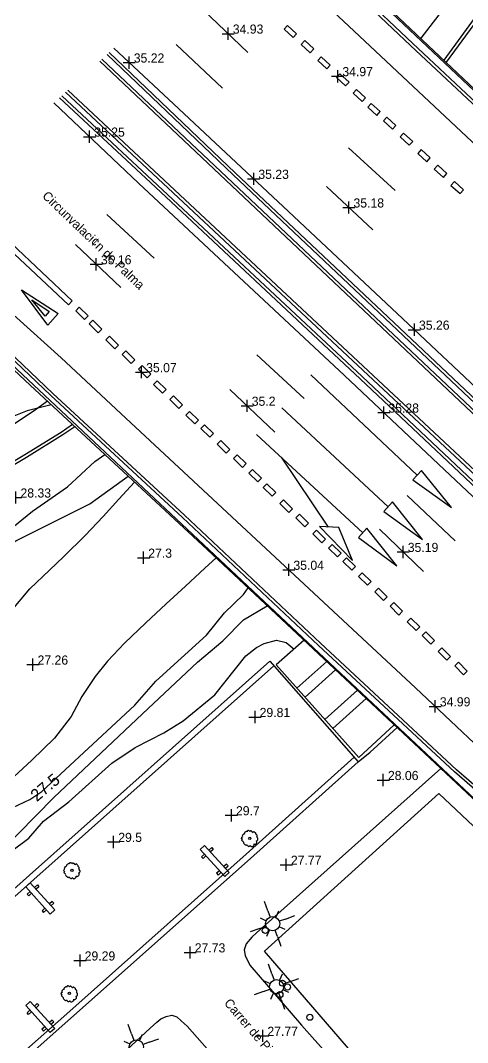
# Model space of a CAD drawing. Extents: x 471511 to 473316, y 4381952 to 4383346.
# Drawn here: x 471557.1 to 471593.8, y 4381994.4 to 4382078.2 of the extents above; entities that cross this region are included whole.
import ezdxf
from ezdxf.enums import TextEntityAlignment as Align

# ---------------------------------------------------------------- set-up
doc = ezdxf.new("R2010")
doc.units = 0
doc.header["$LTSCALE"] = 4
doc.header["$MEASUREMENT"] = 0
doc.header["$PDMODE"] = 2
doc.header["$PDSIZE"] = 0.5
doc.layers.get('0').update_dxf_attribs({"linetype": 'CONTINUOUS'})
for name, color, linetype in [('100', 31, 'CONTINUOUS'), ('101', 34, 'CONTINUOUS'), ('200', 242, 'CONTINUOUS'), ('206', 252, 'CONTINUOUS'), ('222', 7, 'CONTINUOUS'), ('230', 7, 'CONTINUOUS'), ('241', 12, 'CONTINUOUS'), ('247', 12, 'CONTINUOUS'), ('290', 253, 'CONTINUOUS'), ('293', 7, 'CONTINUOUS'), ('400', 7, 'CONTINUOUS'), ('411', 12, 'CONTINUOUS'), ('413', 252, 'CONTINUOUS'), ('451', 5, 'CONTINUOUS'), ('7101', 7, 'CONTINUOUS'), ('7107', 41, 'CONTINUOUS'), ('7400', 2, 'CONTINUOUS'), ('7434', 32, 'CONTINUOUS'), ('7440', 7, 'CONTINUOUS'), ('7515', 53, 'CONTINUOUS'), ('8405', 7, 'CONTINUOUS')]:
    doc.layers.add(name, color=color, linetype=linetype)

# ---------------------------------------------------------------- blocks, each defined once
blk = doc.blocks.new('ARBOL')
at = {"color": 3}
for p, q in [((-1.26, 0.07), (-1.27, -0.01)), ((-1.23, 0.15), (-1.26, 0.07)), ((-1.17, 0.24), (-1.23, 0.15)), ((-1.18, 0.48), (-1.21, 0.39)), ((-1.21, 0.39), (-1.2, 0.31)), ((-1.2, 0.31), (-1.16, 0.22)), ((-1.11, 0.55), (-1.18, 0.48)), ((-1.03, 0.59), (-1.11, 0.55)), ((-1.01, 0.67), (-1.03, 0.59)), ((-0.96, 0.76), (-1.01, 0.67)), ((-0.92, 0.97), (-0.96, 0.88)), ((-0.96, 0.88), (-0.96, 0.7)), ((-0.85, 1.04), (-0.92, 0.97)), ((-0.77, 1.08), (-0.85, 1.04)), ((-0.7, 1.09), (-0.77, 1.08)), ((-0.5, 1.09), (-0.7, 1.09)), ((-0.49, 1.11), (-0.5, 1.08)), ((-0.46, 1.23), (-0.49, 1.11)), ((-0.38, 1.32), (-0.46, 1.23)), ((-0.31, 1.35), (-0.38, 1.32)), ((-0.23, 1.36), (-0.31, 1.35)), ((-0.11, 1.36), (-0.23, 1.36)), ((0, 1.35), (-0.11, 1.36)), ((0.07, 1.26), (0, 1.35)), ((0.12, 1.18), (0.07, 1.26)), ((0.17, 1.25), (0.12, 1.16)), ((0.12, 1.16), (0.12, 1.16)), ((0.24, 1.31), (0.17, 1.25)), ((0.32, 1.32), (0.24, 1.31)), ((0.39, 1.31), (0.32, 1.32)), ((0.55, 1.31), (0.39, 1.31)), ((0.62, 1.26), (0.55, 1.31)), ((0.7, 1.22), (0.62, 1.26)), ((0.76, 1.14), (0.7, 1.22)), ((0.77, 0.97), (0.7, 0.98)), ((0.77, 1.05), (0.76, 1.14)), ((0.77, 0.97), (0.77, 1.05)), ((0.86, 0.95), (0.77, 0.97)), ((0.96, 0.93), (0.86, 0.95)), ((1.03, 0.87), (0.96, 0.93)), ((1.07, 0.79), (1.03, 0.87)), ((1.08, 0.7), (1.07, 0.79)), ((1.1, 0.49), (1.07, 0.51)), ((1.08, 0.6), (1.08, 0.7)), ((1.09, 0.52), (1.08, 0.6)), ((1.17, 0.48), (1.1, 0.49)), ((1.25, 0.41), (1.17, 0.48)), ((1.29, 0.32), (1.25, 0.41)), ((1.3, 0.24), (1.29, 0.32)), ((1.3, 0.15), (1.3, 0.24)), ((1.31, 0.06), (1.3, 0.15)), ((1.31, -0.03), (1.31, 0.06)), ((-1.27, -0.01), (-1.26, -0.13)), ((-1.26, -0.13), (-1.26, -0.21)), ((-1.26, -0.21), (-1.23, -0.3)), ((-1.23, -0.3), (-1.16, -0.32)), ((-1.16, -0.32), (-1.08, -0.34)), ((-1.08, -0.34), (-1.01, -0.35)), ((-1.01, -0.35), (-0.95, -0.35)), ((-0.96, -0.38), (-1.01, -0.49)), ((-1.01, -0.49), (-1, -0.58)), ((-1, -0.58), (-0.96, -0.66)), ((-0.96, -0.66), (-0.96, -0.74)), ((-0.96, -0.74), (-0.88, -0.8)), ((-0.88, -0.8), (-0.8, -0.81)), ((-0.8, -0.81), (-0.72, -0.81)), ((-0.76, -0.81), (-0.75, -0.9)), ((-0.75, -0.9), (-0.73, -0.98)), ((-0.73, -0.98), (-0.68, -1.07)), ((-0.68, -1.07), (-0.61, -1.15)), ((-0.61, -1.15), (-0.53, -1.14)), ((-0.53, -1.14), (-0.45, -1.12)), ((-0.45, -1.12), (-0.37, -1.07)), ((-0.37, -1.05), (-0.37, -1.15)), ((-0.37, -1.15), (-0.27, -1.21)), ((-0.27, -1.21), (-0.19, -1.22)), ((-0.19, -1.22), (-0.07, -1.22)), ((-0.07, -1.22), (0.01, -1.25)), ((0.01, -1.25), (0.08, -1.22)), ((0.08, -1.22), (0.16, -1.16)), ((0.16, -1.16), (0.18, -1.08)), ((0.18, -1.11), (0.25, -1.15)), ((0.25, -1.15), (0.32, -1.16)), ((0.32, -1.16), (0.4, -1.16)), ((0.4, -1.16), (0.47, -1.18)), ((0.47, -1.18), (0.55, -1.16)), ((0.55, -1.16), (0.62, -1.14)), ((0.62, -1.14), (0.7, -1.09)), ((0.7, -1.09), (0.75, -0.93)), ((0.78, -0.99), (0.74, -0.96)), ((0.85, -0.98), (0.78, -0.99)), ((0.93, -0.93), (0.85, -0.98)), ((1.02, -0.92), (0.93, -0.93)), ((1.06, -0.69), (0.98, -0.69)), ((1.06, -0.85), (1.02, -0.92)), ((1.03, -0.69), (1.05, -0.77)), ((1.05, -0.77), (1.06, -0.85)), ((1.13, -0.65), (1.06, -0.69)), ((1.2, -0.61), (1.13, -0.65)), ((1.2, -0.21), (1.27, -0.14)), ((1.2, -0.6), (1.21, -0.59)), ((1.22, -0.31), (1.21, -0.23)), ((1.21, -0.41), (1.22, -0.31)), ((1.21, -0.51), (1.21, -0.41)), ((1.21, -0.59), (1.21, -0.51)), ((1.27, -0.14), (1.31, -0.03))]:
    blk.add_line(p, q, dxfattribs=at)
at = {"color": 25}
blk.add_circle((0, 0), 0.19, dxfattribs=at)
blk = doc.blocks.new('FAROLA')
at = {"color": 7}
for p, q in [((0.43, 1.04), (0.75, 1.8)), ((-0.43, 1.04), (-0.22, 0.54)), ((0.43, 1.04), (0.22, 0.54)), ((-1.04, 0.43), (-1.8, 0.75)), ((-1.04, 0.43), (-0.54, 0.22)), ((1.04, 0.43), (0.54, 0.22)), ((-1.04, -0.43), (-0.54, -0.22)), ((-0.43, -1.04), (-0.22, -0.54)), ((0.43, -1.04), (0.22, -0.54)), ((1.04, -0.43), (0.54, -0.22)), ((1.04, -0.43), (1.8, -0.75)), ((-0.43, -1.04), (-0.75, -1.8))]:
    blk.add_line(p, q, dxfattribs=at)
blk.add_circle((0, 0), 0.58, dxfattribs=at)
blk = doc.blocks.new('MOJON')
blk.add_circle((0, 0), 0.25)
blk = doc.blocks.new('BANCO')
at = {"color": 7}
for p, q in [((-0.25, 1.03), (-0.56, 1.03)), ((-0.56, 1.03), (-0.56, 0.84)), ((-0.56, 0.84), (-0.25, 0.84)), ((-0.25, -1.5), (-0.25, 1.5)), ((-0.25, 1.5), (0.25, 1.5)), ((0.25, 1.5), (0.25, -1.5)), ((0.57, 1.03), (0.25, 1.03)), ((0.25, 0.84), (0.57, 0.84)), ((0.57, 0.84), (0.57, 1.03)), ((-0.56, -0.98), (-0.56, -0.79)), ((-0.56, -0.79), (-0.25, -0.79)), ((0.25, -0.79), (0.57, -0.79)), ((0.57, -0.79), (0.57, -0.98)), ((-0.25, -0.98), (-0.56, -0.98)), ((0.25, -1.5), (-0.25, -1.5)), ((0.57, -0.98), (0.25, -0.98))]:
    blk.add_line(p, q, dxfattribs=at)
blk = doc.blocks.new('COTA')
at = {"color": 7}
blk.add_point((0, 0), dxfattribs=at)

msp = doc.modelspace()

# ---------------------------------------------------------------- linework, layer by layer
at = {"layer": '100'}
for points, elevation in [([(471559.653, 4382046.691), (471557.669, 4382046.197), (471555.905, 4382045.473), (471547.815, 4382040.903), (471542.411, 4382038.425), (471537.379, 4382036.59), (471528.043, 4382033.934), (471522.678, 4382032.694), (471516.398, 4382031.948)], 28.5), ([(471525.909, 4382010.143), (471530.235, 4382013.99), (471533.551, 4382016.484), (471538.656, 4382021.152), (471545.635, 4382027.038), (471556.069, 4382036.301), (471558.122, 4382037.958), (471561, 4382039.968), (471563.246, 4382042.048), (471564.047, 4382042.622)], 28), ([(471538.729, 4381995.105), (471542.252, 4381998.425), (471544.999, 4382001.71), (471548.427, 4382004.157), (471551.241, 4382006.711), (471553.423, 4382008.134), (471556.94, 4382011.499), (471559.852, 4382014.461), (471567.143, 4382021.326), (471571.655, 4382025.561), (471573.748, 4382027.326), (471575.446, 4382029.046), (471577.401, 4382030.201)], 28), ([(471540.637, 4381994.501), (471542.557, 4381996.372), (471544.418, 4381999.017), (471545.579, 4382000.401), (471548.858, 4382002.807), (471551.048, 4382005.56), (471553.159, 4382007.163), (471554.782, 4382008.888), (471557.801, 4382011.147), (471559.015, 4382012.523), (471561.109, 4382014.118), (471564.616, 4382017.287), (471566.546, 4382018.578), (471568.89, 4382019.784), (471570.476, 4382020.756), (471573.086, 4382022.888), (471575.649, 4382026.094), (471576.506, 4382026.785), (471577.142, 4382027.1), (471578.162, 4382027.374), (471578.936, 4382027.2), (471579.592, 4382026.649)], 28.5)]:
    msp.add_lwpolyline(points, dxfattribs=dict(at, elevation=elevation))
at = {"layer": '101', "elevation": 27.5}
for points in [[(471526.871, 4382009.122), (471539.298, 4382020.328), (471541.537, 4382022.18), (471546.591, 4382026.954), (471552.889, 4382032.76), (471555.169, 4382034.596), (471556.747, 4382035.54), (471562.818, 4382038.573), (471565.974, 4382040.837)], [(471537.311, 4381998.034), (471538.202, 4381998.37), (471538.827, 4381998.782), (471544.389, 4382003.837), (471547.248, 4382005.767), (471549.857, 4382008.407), (471554.075, 4382012.223), (471555.086, 4382012.933), (471556.492, 4382013.661), (471557.904, 4382014.316), (471558.88, 4382014.962), (471566.524, 4382022.043), (471568.233, 4382024.018), (471572.393, 4382027.8), (471573.882, 4382029.612), (471575.457, 4382031.133), (471575.817, 4382031.685)]]:
    msp.add_lwpolyline(points, dxfattribs=at)
at = {"layer": '200'}
msp.add_polyline3d([(471624.432, 4382130.134, 28.154), (471623.691, 4382128.494, 28.171), (471620.821, 4382122.422, 28.053), (471616.113, 4382113.354, 28.275), (471611.057, 4382103.983, 28.231), (471608.283, 4382099.07, 28.334), (471605.908, 4382095.144, 28.349), (471603.136, 4382090.797, 28.319), (471598.708, 4382084.4, 28.275), (471595.139, 4382079.382, 28.319), (471591.906, 4382074.977, 28.205)], dxfattribs=at)
at = {"layer": '206'}
for points in [[(471530.996, 4382004.74, 27.547), (471532.691, 4382006.398, 27.55), (471534.833, 4382008.415, 27.809), (471536.951, 4382010.707, 27.765), (471539.386, 4382013.197, 27.765), (471541.438, 4382015.183, 27.765), (471543.465, 4382017.035, 27.706), (471545.524, 4382018.745, 27.691), (471547.199, 4382020.05, 27.639), (471549.151, 4382021.82, 27.498), (471550.968, 4382023.542, 27.498), (471552.759, 4382025.346, 27.528), (471554.658, 4382027.445, 27.543), (471556.329, 4382029.731, 27.624), (471557.89, 4382031.59, 27.572), (471559.523, 4382033.134, 27.572), (471560.694, 4382034.232, 27.55), (471562.428, 4382035.977, 27.439), (471563.92, 4382037.518, 27.565), (471565.191, 4382038.951, 27.565), (471566.496, 4382040.354, 27.533)], [(471573.192, 4382034.145, 27.371), (471572.259, 4382033.285, 27.402), (471570.671, 4382031.822, 27.676), (471569.093, 4382030.361, 27.535), (471567.412, 4382028.796, 27.535), (471565.682, 4382027.138, 27.447), (471564.274, 4382025.655, 27.447), (471563.256, 4382024.384, 27.432), (471562.171, 4382022.765, 27.388), (471561.282, 4382021.117, 27.373), (471559.913, 4382019.351, 27.462), (471558.054, 4382017.544, 27.417), (471556.567, 4382016.174, 27.417), (471553.805, 4382013.792, 27.358), (471551.217, 4382011.765, 27.425), (471546.435, 4382008.101, 27.55), (471544.422, 4382006.211, 27.506), (471543.098, 4382004.935, 27.506), (471541.265, 4382002.988, 27.388), (471539.52, 4382001.278, 27.41), (471536.766, 4381998.612, 27.627)]]:
    msp.add_polyline3d(points, dxfattribs=at)
at = {"layer": '222'}
for points in [[(471582.281, 4382025.629, 24.046), (471579.83, 4382023.435, 24.02)], [(471583.013, 4382024.943, 24.047), (471580.498, 4382022.69, 24.02)], [(471584.799, 4382023.269, 23.959), (471582.12, 4382020.882, 23.93)], [(471585.532, 4382022.582, 23.96), (471582.787, 4382020.137, 23.93)]]:
    msp.add_polyline3d(points, dxfattribs=at)
at = {"layer": '230'}
for points in [[(471577.346, 4382087.34, 34.723), (471589.173, 4382076.163, 34.788), (471602.309, 4382063.877, 34.824), (471628.574, 4382039.185, 34.795), (471637.742, 4382030.589, 34.795), (471651.917, 4382018.419, 34.417)], [(471638.288, 4382006.039, 34.854), (471629.195, 4382014.625, 35.024), (471614.098, 4382028.639, 35.184), (471601.984, 4382040.061, 35.314), (471589.746, 4382051.605, 35.314), (471574.764, 4382065.725, 35.242), (471564.421, 4382075.594, 35.254)], [(471634.535, 4382002.63, 34.906), (471624.733, 4382011.631, 35.06), (471599.413, 4382035.272, 35.213), (471585.019, 4382048.818, 35.285), (471568.212, 4382064.536, 35.213), (471560.331, 4382071.876, 35.149)], [(471621.797, 4381991.059, 34.676), (471612.189, 4381999.924, 34.614), (471602.054, 4382008.866, 34.803), (471592.935, 4382016.753, 34.788), (471581.775, 4382027.135, 34.832), (471570.599, 4382037.624, 34.948), (471559.788, 4382047.627, 34.687), (471548.695, 4382058.165, 34.708), (471546.985, 4382059.747, 34.721)], [(471561.412, 4382045.062, 28.548), (471560.467, 4382044.429, 28.534), (471557.484, 4382042.591, 28.592), (471554.618, 4382040.892, 28.737), (471551.759, 4382039.316, 28.679), (471549.235, 4382037.99, 28.563), (471547.202, 4382036.992, 28.635), (471544.882, 4382035.976, 28.621), (471542.066, 4382034.852, 28.635), (471539.648, 4382033.985, 28.708), (471536.919, 4382033.02, 28.766), (471533.672, 4382032.044, 28.766), (471530.391, 4382031.036, 28.708), (471527.485, 4382030.28, 28.722), (471524.385, 4382029.618, 28.693), (471520.977, 4382028.921, 28.679), (471517.535, 4382028.372, 28.65), (471513.486, 4382027.886, 28.664), (471511.796, 4382027.765, 28.653)]]:
    msp.add_polyline3d(points, dxfattribs=at)
at = {"layer": '241'}
for points in [[(471578.084, 4382088.011, 34.816), (471635.457, 4382033.908, 34.781)], [(471621.854, 4382021.098, 35.1), (471621.315, 4382020.492, 34.94), (471563.633, 4382074.877, 34.955)], [(471617.77, 4382018.474, 35.103), (471618.28, 4382019.044, 35.06), (471561.015, 4382072.498, 35.158)], [(471546.325, 4382059.147, 34.719), (471557.914, 4382048.301, 34.621), (471572.465, 4382034.826, 34.679), (471595.101, 4382013.617, 34.679), (471604.583, 4382004.486, 34.73)]]:
    msp.add_polyline3d(points, dxfattribs=at)
at = {"layer": '247'}
msp.add_polyline3d([(471584.919, 4382017.76, 29.328), (471578.119, 4382025.343, 29.444)], dxfattribs=at)
at = {"layer": '290'}
for points in [[(471619.622, 4382125.762, 28.168), (471618.619, 4382123.563, 28.194), (471616.133, 4382118.591, 28.208), (471613.022, 4382112.717, 28.164), (471610.207, 4382107.64, 28.327), (471607.084, 4382102.136, 28.327), (471600.814, 4382091.995, 28.371), (471598.769, 4382088.96, 28.415), (471596.389, 4382085.402, 28.386), (471593.254, 4382081.173, 28.371), (471591.485, 4382078.682, 28.061), (471590.008, 4382076.767, 28.061)], [(471575.57, 4382085.726, 34.898), (471584.099, 4382077.757, 35.024), (471598.157, 4382064.571, 34.93), (471612.461, 4382051.156, 34.988), (471628.305, 4382036.293, 34.799), (471638.474, 4382026.974, 34.654), (471650.007, 4382016.685, 34.64)], [(471575.798, 4382075.594, 34.944), (471572.1, 4382079.131, 34.915)], [(471638.815, 4382006.518, 34.893), (471630.646, 4382014.152, 34.981), (471621.912, 4382022.433, 35.01), (471613.664, 4382030.22, 35.242), (471604.904, 4382038.343, 35.169), (471595.931, 4382046.808, 35.198), (471588.071, 4382054.166, 35.271), (471579.139, 4382062.56, 35.227), (471569.687, 4382071.384, 35.242), (471564.797, 4382075.935, 35.218)], [(471569.914, 4382076.238, 35.104), (471573.726, 4382072.654, 35.133)], [(471559.877, 4382071.464, 35.184), (471566.821, 4382064.876, 35.329), (471583.744, 4382049.083, 35.292), (471592.419, 4382040.908, 35.263), (471613.169, 4382021.43, 35.191), (471623.509, 4382011.841, 35.031), (471628.833, 4382006.78, 34.988), (471633.909, 4382002.062, 34.907)], [(471587.91, 4382064.276, 35.075), (471584.076, 4382067.77, 35.017)], [(471551.847, 4382064.166, 35.002), (471556.384, 4382059.91, 35.002), (471561.383, 4382055.21, 35.06), (471561.083, 4382054.895, 35.06), (471555.718, 4382059.895, 34.973), (471553.772, 4382061.635, 34.973), (471551.246, 4382063.528, 34.973), (471551.192, 4382063.57, 34.973)], [(471582.263, 4382064.586, 35.176), (471586.074, 4382061.032, 35.176)], [(471568.105, 4382058.723, 35.176), (471564.218, 4382062.292, 35.191)], [(471548.362, 4382060.999, 34.901), (471549.051, 4382060.514, 34.901), (471551.574, 4382058.481, 34.886), (471554.253, 4382056.122, 34.901), (471556.829, 4382053.824, 34.959), (471560.461, 4382050.549, 34.944), (471565.78, 4382045.595, 34.988), (471581.643, 4382030.843, 35.046), (471589.569, 4382023.472, 34.988), (471597.757, 4382015.755, 34.973), (471606.67, 4382007.457, 34.828), (471614.463, 4382000.092, 34.756), (471619.923, 4381994.996, 34.64), (471622.97, 4381992.126, 34.627)], [(471561.647, 4382059.83, 35.191), (471565.374, 4382056.3, 35.118)], [(471580.44, 4382047.198, 35.263), (471576.549, 4382050.779, 35.263)], [(471580.961, 4382049.161, 35.288), (471589.715, 4382040.918, 35.266)], [(471574.325, 4382047.944, 35.22), (471578.025, 4382044.452, 35.176)], [(471559.336, 4382046.985, 28.367), (471558.372, 4382046.28, 28.49), (471556.286, 4382044.871, 28.606), (471554.045, 4382043.554, 28.563), (471551.118, 4382041.884, 28.454), (471548.621, 4382040.595, 28.519), (471545.751, 4382039.235, 28.476), (471542.575, 4382037.864, 28.389), (471539.533, 4382036.673, 28.548), (471536.502, 4382035.592, 28.519), (471533.434, 4382034.578, 28.606), (471530.302, 4382033.684, 28.534), (471527.296, 4382032.914, 28.577), (471524.016, 4382032.188, 28.621), (471520.252, 4382031.435, 28.606), (471516.52, 4382030.883, 28.679), (471515.029, 4382030.704, 28.679)], [(471578.598, 4382046.431, 35.129), (471587.317, 4382038.328, 35.216)], [(471576.499, 4382044.264, 35.158), (471585.232, 4382036.174, 35.129)], [(471578.525, 4382042.387, 35.151), (471582.409, 4382036.661, 35.107)], [(471592.839, 4382035.537, 35.205), (471588.885, 4382039.247, 35.205)], [(471586.611, 4382036.475, 35.234), (471590.235, 4382033.006, 35.147)]]:
    msp.add_polyline3d(points, dxfattribs=at)
for points in [[(471579.803, 4382077.133, 34.973), (471579.06, 4382077.812, 34.973), (471578.778, 4382077.503, 34.973), (471579.521, 4382076.824, 34.973)], [(471581.214, 4382075.889, 34.973), (471580.471, 4382076.568, 34.973), (471580.188, 4382076.259, 34.973), (471580.932, 4382075.579, 34.973)], [(471582.569, 4382074.553, 34.973), (471581.825, 4382075.232, 34.973), (471581.543, 4382074.923, 34.973), (471582.286, 4382074.244, 34.973)], [(471584.111, 4382073.166, 34.973), (471583.368, 4382073.845, 34.973), (471583.086, 4382073.536, 34.973), (471583.829, 4382072.857, 34.973)], [(471585.468, 4382071.879, 34.973), (471584.725, 4382072.559, 34.973), (471584.442, 4382072.249, 34.973), (471585.185, 4382071.57, 34.973)], [(471586.672, 4382070.741, 34.988), (471585.929, 4382071.42, 34.988), (471585.647, 4382071.111, 34.988), (471586.39, 4382070.432, 34.988)], [(471587.962, 4382069.611, 35.002), (471587.219, 4382070.29, 35.002), (471586.937, 4382069.981, 35.002), (471587.68, 4382069.302, 35.002)], [(471589.342, 4382068.299, 35.002), (471588.599, 4382068.978, 35.002), (471588.317, 4382068.669, 35.002), (471589.06, 4382067.99, 35.002)], [(471590.777, 4382066.944, 35.002), (471590.034, 4382067.623, 35.002), (471589.751, 4382067.314, 35.002), (471590.495, 4382066.635, 35.002)], [(471592.141, 4382065.657, 35.017), (471591.398, 4382066.336, 35.017), (471591.116, 4382066.027, 35.017), (471591.859, 4382065.348, 35.017)], [(471593.512, 4382064.322, 35.017), (471592.769, 4382065.001, 35.017), (471592.487, 4382064.692, 35.017), (471593.23, 4382064.013, 35.017)], [(471560.233, 4382054.17, 35.002), (471559.364, 4382053.23, 34.988), (471557.202, 4382056.109, 34.988)], [(471559.495, 4382054.346, 35.017), (471559.145, 4382053.966, 35.017), (471558.072, 4382055.3, 35.017)], [(471561.959, 4382054.699, 35.031), (471562.686, 4382053.979, 35.002), (471562.387, 4382053.677, 35.002), (471561.66, 4382054.397, 35.032)], [(471563.077, 4382053.621, 35.06), (471563.804, 4382052.901, 35.031), (471563.505, 4382052.599, 35.031), (471562.778, 4382053.318, 35.061)], [(471564.445, 4382052.313, 35.06), (471565.172, 4382051.593, 35.031), (471564.873, 4382051.291, 35.031), (471564.146, 4382052.011, 35.061)], [(471565.783, 4382051.106, 35.06), (471566.51, 4382050.387, 35.031), (471566.211, 4382050.085, 35.031), (471565.484, 4382050.804, 35.061)], [(471567.115, 4382049.914, 35.075), (471567.842, 4382049.194, 35.045), (471567.543, 4382048.892, 35.046), (471566.816, 4382049.612, 35.076)], [(471568.363, 4382048.652, 35.075), (471569.09, 4382047.932, 35.045), (471568.791, 4382047.63, 35.046), (471568.064, 4382048.35, 35.076)], [(471569.705, 4382047.415, 35.075), (471570.432, 4382046.695, 35.045), (471570.133, 4382046.393, 35.046), (471569.406, 4382047.112, 35.076)], [(471571.012, 4382046.14, 35.089), (471571.739, 4382045.42, 35.06), (471571.44, 4382045.118, 35.06), (471570.713, 4382045.838, 35.09)], [(471572.24, 4382045.043, 35.089), (471572.967, 4382044.323, 35.06), (471572.668, 4382044.021, 35.06), (471571.941, 4382044.741, 35.09)], [(471573.585, 4382043.753, 35.089), (471574.311, 4382043.033, 35.06), (471574.012, 4382042.731, 35.06), (471573.285, 4382043.451, 35.09)], [(471574.929, 4382042.58, 35.089), (471575.656, 4382041.86, 35.06), (471575.357, 4382041.558, 35.06), (471574.63, 4382042.278, 35.09)], [(471576.193, 4382041.394, 35.089), (471576.92, 4382040.675, 35.06), (471576.621, 4382040.373, 35.06), (471575.894, 4382041.092, 35.09)], [(471590.065, 4382041.303, 35.259), (471589.365, 4382040.534, 35.274), (471592.52, 4382038.274, 35.274)], [(471577.371, 4382040.208, 35.075), (471578.098, 4382039.489, 35.045), (471577.799, 4382039.187, 35.046), (471577.072, 4382039.906, 35.076)], [(471578.738, 4382038.885, 35.075), (471579.465, 4382038.165, 35.045), (471579.166, 4382037.863, 35.046), (471578.439, 4382038.583, 35.076)], [(471587.671, 4382038.716, 35.216), (471586.963, 4382037.939, 35.216), (471590.149, 4382035.646, 35.216)], [(471580.047, 4382037.71, 35.075), (471580.774, 4382036.99, 35.045), (471580.475, 4382036.688, 35.046), (471579.748, 4382037.407, 35.076)], [(471583.286, 4382036.61, 35.107), (471581.69, 4382036.704, 35.107), (471584.395, 4382033.928, 35.107)], [(471585.584, 4382036.556, 35.129), (471584.88, 4382035.791, 35.129), (471588.049, 4382033.475, 35.129)], [(471581.451, 4382036.397, 35.031), (471582.178, 4382035.677, 35.002), (471581.879, 4382035.375, 35.002), (471581.152, 4382036.095, 35.032)], [(471582.732, 4382035.235, 35.075), (471583.458, 4382034.515, 35.045), (471583.159, 4382034.213, 35.046), (471582.432, 4382034.933, 35.076)], [(471583.914, 4382034.137, 35.089), (471584.64, 4382033.418, 35.06), (471584.341, 4382033.116, 35.06), (471583.614, 4382033.835, 35.09)], [(471585.2, 4382032.91, 35.089), (471585.927, 4382032.191, 35.06), (471585.627, 4382031.889, 35.06), (471584.901, 4382032.608, 35.09)], [(471586.521, 4382031.646, 35.089), (471587.247, 4382030.926, 35.06), (471586.948, 4382030.624, 35.06), (471586.221, 4382031.343, 35.09)], [(471587.78, 4382030.464, 35.089), (471588.507, 4382029.744, 35.06), (471588.208, 4382029.442, 35.06), (471587.481, 4382030.162, 35.09)], [(471589.19, 4382029.196, 35.089), (471589.917, 4382028.476, 35.06), (471589.618, 4382028.174, 35.06), (471588.891, 4382028.894, 35.09)], [(471590.407, 4382028.06, 35.06), (471591.134, 4382027.341, 35.031), (471590.835, 4382027.039, 35.031), (471590.108, 4382027.758, 35.061)], [(471591.726, 4382026.755, 35.06), (471592.453, 4382026.035, 35.031), (471592.154, 4382025.733, 35.031), (471591.427, 4382026.453, 35.061)], [(471593.095, 4382025.565, 35.06), (471593.822, 4382024.846, 35.031), (471593.523, 4382024.543, 35.031), (471592.796, 4382025.263, 35.061)]]:
    msp.add_polyline3d(points, close=True, dxfattribs=at)
at = {"layer": '293'}
for points in [[(471624.898, 4382130.557, 28.149), (471623.917, 4382128.389, 28.171), (471621.045, 4382122.311, 28.053), (471616.334, 4382113.237, 28.275), (471611.276, 4382103.862, 28.231), (471608.499, 4382098.944, 28.334), (471606.12, 4382095.012, 28.349), (471603.344, 4382090.658, 28.319), (471598.913, 4382084.257, 28.275), (471595.341, 4382079.235, 28.319), (471592.089, 4382074.805, 28.205)], [(471577.532, 4382087.509, 34.723), (471589.345, 4382076.345, 34.788), (471602.48, 4382064.059, 34.824), (471628.745, 4382039.367, 34.795), (471637.909, 4382030.775, 34.795), (471652.103, 4382018.588, 34.416)], [(471638.103, 4382005.871, 34.854), (471629.024, 4382014.442, 35.024), (471613.927, 4382028.456, 35.184), (471601.812, 4382039.879, 35.314), (471589.574, 4382051.423, 35.314), (471574.592, 4382065.544, 35.242), (471564.236, 4382075.425, 35.254)], [(471634.721, 4382002.799, 34.906), (471624.903, 4382011.814, 35.06), (471599.584, 4382035.455, 35.213), (471585.19, 4382049, 35.285), (471568.382, 4382064.719, 35.213), (471560.517, 4382072.045, 35.15)], [(471621.611, 4381990.891, 34.676), (471612.022, 4381999.739, 34.614), (471601.889, 4382008.677, 34.803), (471592.768, 4382016.567, 34.788), (471581.604, 4382026.953, 34.832), (471570.429, 4382037.441, 34.948), (471559.617, 4382047.445, 34.687), (471548.524, 4382057.982, 34.708), (471546.799, 4382059.578, 34.721)], [(471561.601, 4382044.887, 28.549), (471560.602, 4382044.218, 28.534), (471557.613, 4382042.377, 28.592), (471554.742, 4382040.675, 28.737), (471551.878, 4382039.096, 28.679), (471549.348, 4382037.767, 28.563), (471547.307, 4382036.766, 28.635), (471544.979, 4382035.745, 28.621), (471542.155, 4382034.618, 28.635), (471539.732, 4382033.75, 28.708), (471536.997, 4382032.782, 28.766), (471533.745, 4382031.804, 28.766), (471530.46, 4382030.795, 28.708), (471527.543, 4382030.037, 28.722), (471524.436, 4382029.373, 28.693), (471521.022, 4382028.675, 28.679), (471517.569, 4382028.124, 28.65), (471513.509, 4382027.637, 28.664), (471511.496, 4382027.493, 28.65)]]:
    msp.add_polyline3d(points, dxfattribs=at)
at = {"layer": '400'}
msp.add_polyline3d([(471602.02, 4381973.096, 33.99), (471577.162, 4382001.85, 31.847), (471591.496, 4382014.806, 34.878), (471606.141, 4382001.021, 34.254), (471613.513, 4381994.315, 31.246), (471612.521, 4381993.424, 31.289), (471613.674, 4381992.257, 31.246), (471610.724, 4381989.548, 31.246), (471611.565, 4381988.505, 33.761), (471609.851, 4381986.903, 32.942), (471610.98, 4381985.66, 32.725), (471611.367, 4381986.017, 31.579), (471612.516, 4381984.698, 30.919), (471613.843, 4381985.854, 33.689), (471614.843, 4381984.743, 33.683)], dxfattribs=at)
at = {"layer": '411'}
for points in [[(471577.926, 4382025.283, 30.017), (471558.211, 4382007.731, 29.285), (471541.884, 4381993.177, 28.861)], [(471585.85, 4382018.177, 28.023), (471588.06, 4382020.214, 28.118)], [(471548.705, 4381985.933, 28.806), (471560.683, 4381996.511, 29.212), (471575.675, 4382009.826, 29.684), (471584.532, 4382017.783, 30.003)], [(471591.664, 4382016.837, 27.987), (471576.506, 4382003.365, 27.961), (471576.129, 4382003.018, 27.961), (471575.675, 4382002.468, 27.961), (471575.51, 4382001.98, 27.961), (471575.581, 4382001.494, 27.961), (471575.968, 4382000.71, 27.961), (471580.215, 4381995.797, 27.889), (471589.512, 4381985.351, 27.635), (471595.188, 4381978.996, 27.635), (471601.124, 4381972.281, 27.512)], [(471552.454, 4381981.951, 27.994), (471562.841, 4381991.052, 28.019), (471565.488, 4381993.405, 28.005), (471567.777, 4381995.545, 27.961), (471568.323, 4381996.041, 27.961), (471568.653, 4381996.321, 27.932), (471569.088, 4381996.512, 27.932), (471569.565, 4381996.601, 27.932), (471569.959, 4381996.47, 27.932), (471570.315, 4381996.16, 27.918), (471570.804, 4381995.696, 27.918), (471584.79, 4381979.907, 27.722), (471595.944, 4381967.576, 27.607)]]:
    msp.add_polyline3d(points, dxfattribs=at)
at = {"layer": '413'}
for points in [[(471577.995, 4382087.93, 34.816), (471635.375, 4382033.821, 34.781)], [(471621.481, 4382020.679, 34.991), (471563.819, 4382075.046, 34.955)], [(471618.113, 4382018.858, 35.06), (471560.83, 4382072.329, 35.158)], [(471604.136, 4382005.262, 35.291), (471583.88, 4382024.221, 35.581), (471546.473, 4382059.281, 35.511)]]:
    msp.add_polyline3d(points, dxfattribs=at)
at = {"layer": '451'}
for points in [[(471580.414, 4382027.378, 29.442), (471578.119, 4382025.343, 29.444)], [(471541.541, 4381993.541, 28.861), (471557.878, 4382008.104, 29.285), (471577.595, 4382025.658, 30.017), (471584.862, 4382017.408, 30.003), (471576.008, 4382009.453, 29.684), (471561.014, 4381996.137, 29.212), (471549.048, 4381985.568, 28.806)], [(471584.919, 4382017.76, 29.328), (471587.825, 4382020.434, 29.341)], [(471584.862, 4382017.408, 30.003), (471585.85, 4382018.177, 28.023)]]:
    msp.add_polyline3d(points, dxfattribs=at)

# ---------------------------------------------------------------- block references
at = {"layer": '7101'}
for p in [(471574.184, 4382077.138, 34.932), (471566.052, 4382074.766, 35.224), (471583.185, 4382073.645, 34.973), (471562.806, 4382068.685, 35.245), (471576.283, 4382065.226, 35.231), (471584.099, 4382062.874, 35.176), (471563.353, 4382058.214, 35.158), (471589.477, 4382052.849, 35.258), (471567.069, 4382049.361, 35.065), (471575.741, 4382046.607, 35.203), (471586.967, 4382046.046, 35.282), (471556.746, 4382039.078, 28.333), (471588.556, 4382034.613, 35.188), (471567.24, 4382034.14, 27.304), (471579.163, 4382033.149, 35.037), (471558.149, 4382025.371, 27.261), (471591.19, 4382021.944, 34.985), (471576.39, 4382021.069, 29.805), (471586.926, 4382015.9, 28.065), (471574.447, 4382013.008, 29.704), (471564.778, 4382010.822, 29.501), (471578.957, 4382008.947, 27.775), (471571.062, 4382001.759, 27.732), (471562.019, 4382001.095, 29.29), (471577.026, 4381994.914, 27.775)]:
    msp.add_blockref('COTA', p, dxfattribs=at)
at = {"layer": '7400', "rotation": 222.4999982764334}
for p in [(471577.838, 4382004.114, 27.99), (471578.157, 4381998.95, 27.947), (471566.643, 4381994.01, 27.802)]:
    msp.add_blockref('FAROLA', p, dxfattribs=at)
at = {"layer": '7434'}
for p, rotation in [((471573.078, 4382009.256, 30.368), 222.4000074324814), ((471558.755, 4382006.19, 29.825), 222.1000043830475), ((471558.749, 4381996.459, 29.593), 222.1000043830475)]:
    msp.add_blockref('BANCO', p, dxfattribs=dict(at, rotation=rotation))
at = {"layer": '7440', "rotation": 222.4999982764334}
for p in [(471577.231, 4382003.566, 27.925), (471578.645, 4381999.236, 27.911), (471579.059, 4381998.922, 27.911), (471578.438, 4381998.295, 27.925), (471580.891, 4381996.439, 27.751)]:
    msp.add_blockref('MOJON', p, dxfattribs=at)
at = {"layer": '7515', "xscale": 0.5, "yscale": 0.5, "zscale": 0.5, "rotation": 222.4999982764334}
for p in [(471575.963, 4382011.132, 30.528), (471561.352, 4382008.493, 30.977), (471561.147, 4381998.392, 30.173)]:
    msp.add_blockref('ARBOL', p, dxfattribs=at)

# ---------------------------------------------------------------- texts
at = {"layer": '7101'}
for s, p in [('34.93', (471574.564, 4382077.138, 34.93)), ('35.22', (471566.432, 4382074.766, 35.22)), ('34.97', (471583.565, 4382073.645, 34.97)), ('35.25', (471563.186, 4382068.685, 35.25)), ('35.23', (471576.663, 4382065.226, 35.23)), ('35.18', (471584.479, 4382062.874, 35.18)), ('35.16', (471563.733, 4382058.214, 35.16)), ('35.26', (471589.857, 4382052.849, 35.26)), ('35.07', (471567.449, 4382049.361, 35.07)), ('35.2', (471576.121, 4382046.607, 35.2)), ('35.28', (471587.347, 4382046.046, 35.28)), ('28.33', (471557.126, 4382039.078, 28.33)), ('27.3', (471567.62, 4382034.14, 27.3)), ('35.19', (471588.936, 4382034.613, 35.19)), ('35.04', (471579.543, 4382033.149, 35.04)), ('27.26', (471558.529, 4382025.371, 27.26)), ('34.99', (471591.57, 4382021.944, 34.99)), ('29.81', (471576.77, 4382021.069, 29.81)), ('28.06', (471587.306, 4382015.9, 28.06)), ('29.7', (471574.827, 4382013.008, 29.7)), ('29.5', (471565.158, 4382010.822, 29.5)), ('27.77', (471579.337, 4382008.947, 27.77)), ('27.73', (471571.442, 4382001.759, 27.73)), ('29.29', (471562.399, 4382001.095, 29.29)), ('27.77', (471577.406, 4381994.914, 27.77))]:
    msp.add_text(s, height=0.75, dxfattribs=at).set_placement(p)
at = {"layer": '7107'}
msp.add_text('27.5', height=1, rotation=40.1, dxfattribs=at).set_placement((471559.146, 4382015.304, 27.5), align=Align.MIDDLE_CENTER)
at = {"layer": '8405'}
for s, rotation, p in [('Circunvalaci¢n de Palma', -43.7, (471563.129, 4382060.193)), ('Carrer de Pilar Montaner', -49.4, (471577.683, 4381993.631))]:
    msp.add_text(s, height=0.75, rotation=rotation, dxfattribs=at).set_placement(p, align=Align.MIDDLE_CENTER)

doc.saveas('drawing.dxf')
